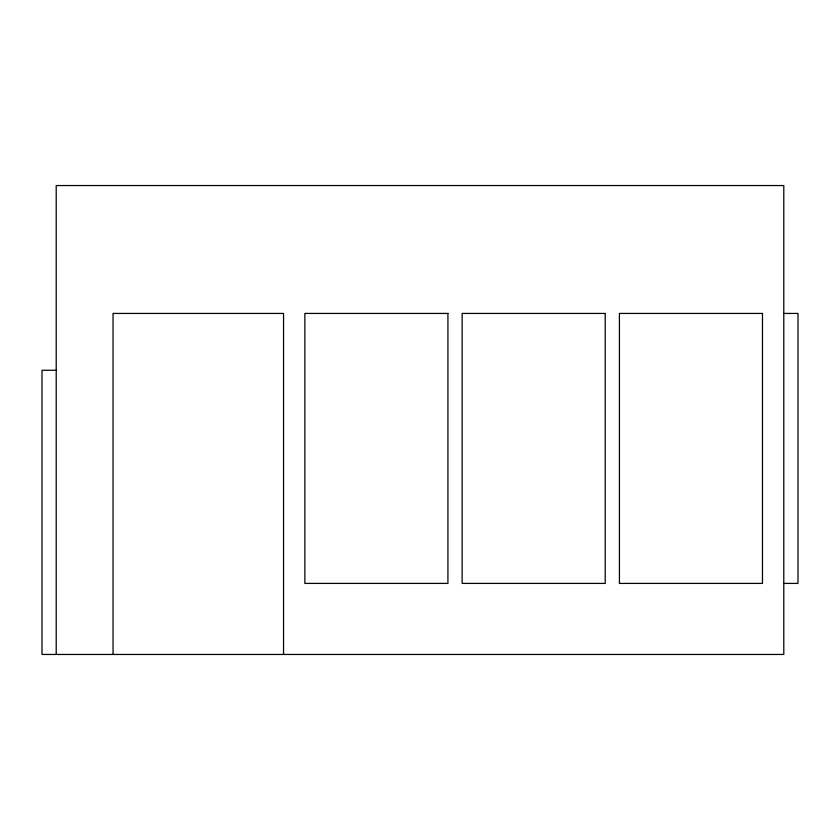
<?xml version="1.0" encoding="UTF-8"?>
<svg xmlns="http://www.w3.org/2000/svg" width="840" height="840" viewBox="0 0 840 840"><rect width="100%" height="100%" fill="white"/><g stroke="black" fill="none" stroke-linecap="round" stroke-linejoin="round"><path stroke-width="1.26" d="M783.794 313.435L798 313.435L798 583.412L783.794 583.412M56.207 370.272L42 370.272L42 654.454L783.794 654.454L783.794 185.546L56.207 185.546L56.207 654.454M283.553 654.454L283.553 313.435L113.043 313.435L113.043 654.454M447.93 313.435L304.868 313.435L304.868 583.412L447.93 583.412L447.93 313.435M605.21 313.435L462.147 313.435L462.147 583.412L605.21 583.412L605.21 313.435M762.478 313.435L619.416 313.435L619.416 583.412L762.478 583.412L762.478 313.435"/></g></svg>
